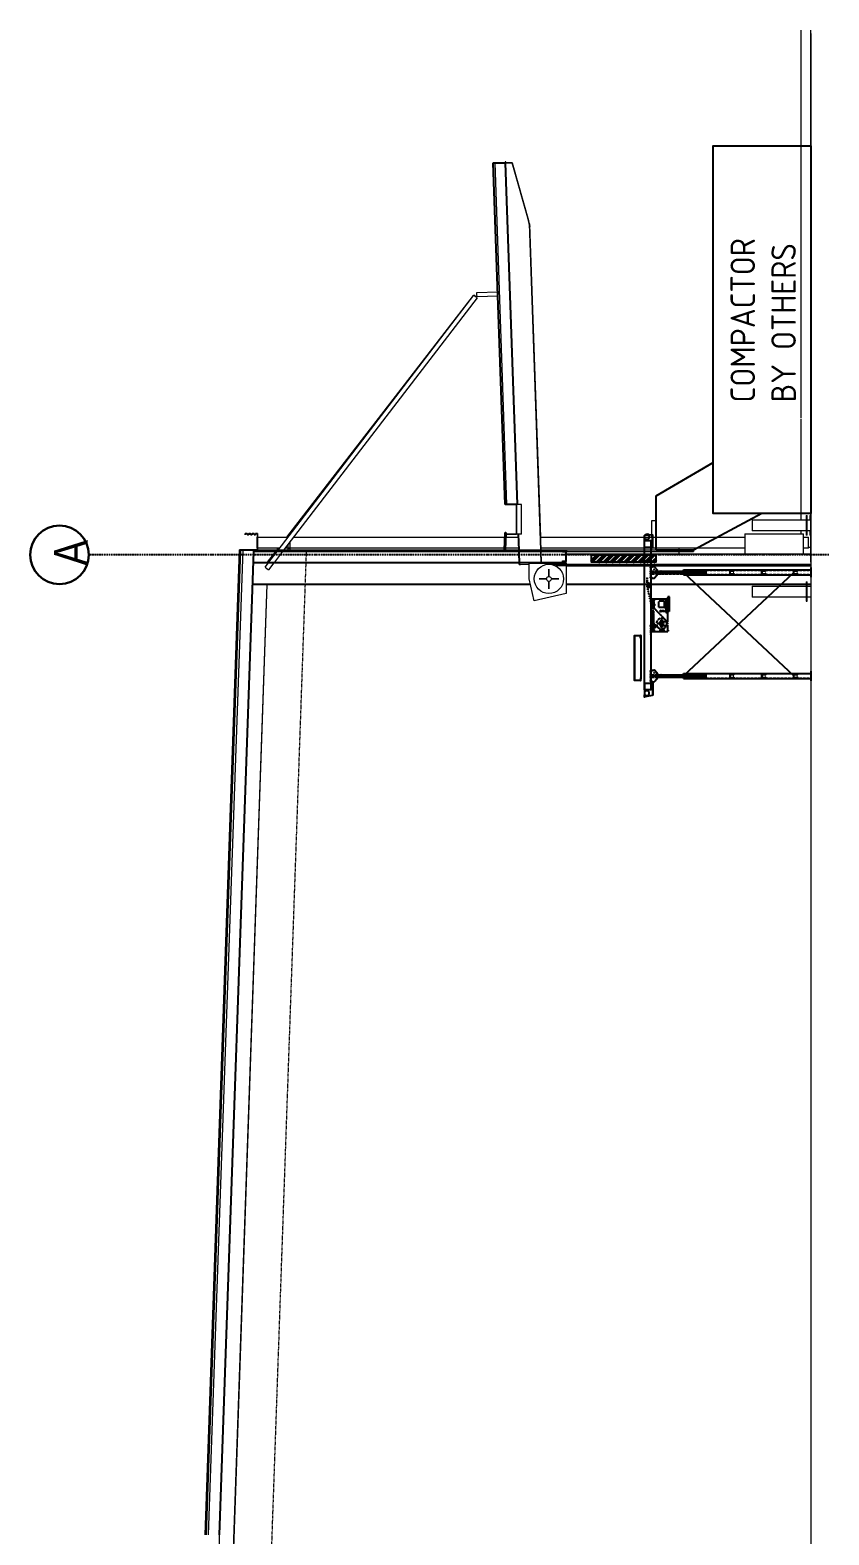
# Model space of a CAD drawing. Header units: millimetres. Extents: x -677815 to 406757, y -145898 to 39000.
# Drawn here: x 365990 to 382298, y -19998 to 10706 of the extents above; entities that cross this region are included whole.
import ezdxf

# ---------------------------------------------------------------- set-up
doc = ezdxf.new("R2010")
doc.units = ezdxf.units.MM
doc.header["$LTSCALE"] = 8
for name, pattern in [('Xref Conv Trash$0$_SBA Dash Dot - Loose', [6, 4, -1, 0, -1]), ('Xref Conv Trash$0$_SBA Hidden Line - Loose', [2.4, 1.2, -1.2]), ('Xref Conv Trash$0$AM_ISO02W050', [7.5, 6, -1.5]), ('Xref Conv Trash$0$CENTER', [7, 4, -1, 1, -1]), ('Xref Conv Trash$0$DASHDOT', [1, 0.5, -0.25, 0, -0.25]), ('Xref Conv Trash$0$HIDDEN', [9.525, 6.35, -3.175])]:
    doc.linetypes.add(name, pattern=pattern)
for name, color, linetype, lineweight in [('Xref Conv Trash$0$A-DETL', 8, 'Continuous', 9), ('Xref Conv Trash$0$A-DETL-HDLN', 8, 'Xref Conv Trash$0$_SBA Hidden Line - Loose', 9), ('Xref Conv Trash$0$A-DOOR', 8, 'Continuous', 9), ('Xref Conv Trash$0$A-DOOR-FRAM', 8, 'Continuous', 9), ('Xref Conv Trash$0$A-FLOR-LEVL', 8, 'Continuous', 9), ('Xref Conv Trash$0$A-GENM', 8, 'Continuous', 9), ('Xref Conv Trash$0$A-ROOF', 8, 'Continuous', 25), ('Xref Conv Trash$0$A-ROOF-MCUT', 8, 'Continuous', 9), ('Xref Conv Trash$0$A-ROOF-OTLN', 8, 'Continuous', 9), ('Xref Conv Trash$0$A-WALL', 8, 'Continuous', 9), ('Xref Conv Trash$0$Conv - Trash', 1, 'Continuous', 25), ('Xref Conv Trash$0$Hatch', 62, 'Continuous', 25), ('Xref Conv Trash$0$Hidden', 9, 'Xref Conv Trash$0$AM_ISO02W050', 25), ('Xref Conv Trash$0$P-PIPE', 8, 'Continuous', 9), ('Xref Conv Trash$0$S-BEAM', 8, 'Continuous', 9), ('Xref Conv Trash$0$S-COLS', 8, 'Continuous', 9), ('Xref Conv Trash$0$S-GRID-IDEN', 8, 'Continuous', 25)]:
    doc.layers.add(name, color=color, linetype=linetype, lineweight=lineweight)
doc.layers.add('Xref Conv Trash$0$S-GRID', color=8, linetype='Continuous')
doc.styles.add('Xref Conv Trash$0$Arial Narrow_1', font='ARIALN.TTF', dxfattribs={"height": 688.297872})
doc.styles.add('Xref Conv Trash$0$STANDARD', font='ISOCP.SHX')

# ---------------------------------------------------------------- blocks, each defined once
blk = doc.blocks.new('*U134')
for p, q in [((-13, 5), (-13, 127)), ((-10, 5), (-10, 127)), ((-8, 132), (906, 132)), ((-8, 129), (6, 129)), ((15, 124), (7, 129)), ((17, 126), (8, 131)), ((17, 126), (880, 126)), ((18, 123), (880, 123)), ((881, 126), (890, 131)), ((883, 124), (891, 129)), ((893, 129), (906, 129)), ((908, 127), (908, 5)), ((911, 127), (911, 5))]:
    blk.add_line(p, q)
at = {"linetype": 'Continuous'}
for p, q in [((45, 3), (-8, 3)), ((-8, 0), (45, 0)), ((45, 0), (45, 3)), ((853, 3), (906, 3)), ((853, 0), (853, 3)), ((20, -1), (20, -2)), ((878, -1), (20, -1)), ((878, -2), (20, -2)), ((906, 0), (853, 0)), ((878, -1), (878, -2))]:
    blk.add_line(p, q, dxfattribs=at)
for centre, radius, start, end in [((-8, 127), 5, 90, 180), ((-8, 127), 2.5, 90, 180), ((6, 127), 5, 60, 90), ((6, 127), 2.5, 60, 90), ((18, 129), 5, 240, 270), ((18, 129), 2.5, 240, 270), ((880, 129), 2.5, 270, 300), ((880, 129), 5, 270, 300), ((893, 127), 5, 90, 120), ((893, 127), 2.5, 90, 120), ((906, 127), 5, 0, 90), ((906, 127), 2.5, 0, 90)]:
    blk.add_arc(centre, radius, start, end)
for centre, radius, start, end in [((-8, 5), 5, 180, 270), ((-8, 5), 2.5, 180, 270), ((906, 5), 5, 270, 0), ((906, 5), 2.5, 270, 0)]:
    blk.add_arc(centre, radius, start, end, dxfattribs=at)
at = {"layer": 'Xref Conv Trash$0$Hidden', "linetype": 'Xref Conv Trash$0$CENTER', "extrusion": (0, 1, 0)}
for p, q in [((0, -15), (0, 20)), ((898, -15), (898, 20))]:
    blk.add_line(p, q, dxfattribs=at)
blk = doc.blocks.new('Xref Conv Trash$0$Set100r-1')
at = {"color": 0}
for p, q in [((-138, -137), (-138, -166)), ((-138, -137), (-136, -137)), ((-136, -137), (-136, -166)), ((-134, -3), (-134, -168)), ((-134, -3), (101, -3)), ((-134, -163), (104, -163)), ((-134, -168), (105, -168)), ((-134, -170), (105, -170)), ((101, -3), (126, -28)), ((104, -163), (107, -163)), ((104, -163), (104, -168)), ((126, -58), (107, -166)), ((123, -89), (109, -167)), ((121, -88), (124, -54)), ((123, -89), (126, -55)), ((126, -55), (124, -54)), ((126, -28), (126, -58))]:
    blk.add_line(p, q, dxfattribs=at)
blk.add_circle((67, -50), 50, dxfattribs=at)
for centre, radius, start, end in [((-134, -166), 4, 180, 270), ((-134, -166), 2, 180, 270), ((105, -166), 2, 270, 350), ((105, -166), 4, 270, 350)]:
    blk.add_arc(centre, radius, start, end, dxfattribs=at)
blk = doc.blocks.new('Xref Conv Trash$0$Het100r-1')
at = {"color": 0}
for p, q in [((-138, -137), (-138, -166)), ((-138, -137), (-136, -137)), ((-136, -137), (-136, -166)), ((-134, -3), (-134, -168)), ((-134, -3), (101, -3)), ((-134, -163), (104, -163)), ((-134, -168), (105, -168)), ((-134, -170), (105, -170)), ((101, -3), (126, -28)), ((104, -163), (107, -163)), ((104, -163), (104, -168)), ((105, -5), (113, -15)), ((106, -4), (115, -14)), ((145, 0), (107, 0)), ((116, -2), (107, -2)), ((126, -58), (107, -166)), ((123, -89), (109, -167)), ((115, -14), (113, -15)), ((114, -16), (116, -16)), ((116, -16), (116, 0)), ((116, -2), (136, -2)), ((121, -88), (124, -54)), ((123, -89), (126, -55)), ((126, -55), (124, -54)), ((126, -28), (126, -58)), ((127, -75), (136, -2)), ((145, -2), (136, -2)), ((146, -4), (137, -14)), ((137, -14), (139, -15)), ((147, -5), (139, -15))]:
    blk.add_line(p, q, dxfattribs=at)
blk.add_circle((67, -50), 50, dxfattribs=at)
for centre, radius, start, end in [((-134, -166), 4, 180, 270), ((-134, -166), 2, 180, 270), ((107, -3), 2.6, 90, 210), ((105, -166), 2, 270, 350), ((105, -166), 4, 270, 350), ((107, -3), 1, 90, 210), ((122, -75), 5, 291.6902, 352.6476), ((145, -3), 2.6, 330, 90), ((145, -3), 1, 330, 90)]:
    blk.add_arc(centre, radius, start, end, dxfattribs=at)
blk = doc.blocks.new('*U150')
blk.add_lwpolyline([(164, -45), (3082, -925), (3043, -1052), (125, -171)], close=True)
at = {"xscale": -1, "rotation": 343.2071061126144}
blk.add_blockref('Xref Conv Trash$0$Het100r-1', (164, -45), dxfattribs=at)
at = {"rotation": 343.2071061126144}
blk.add_blockref('Xref Conv Trash$0$Set100r-1', (3082, -925), dxfattribs=at)
blk = doc.blocks.new('Xref Conv Trash$0$_SBA ROLLER LVDoor_C Clip At Side - 6000W x 5000H-991602-SECTION WAREHOUSE B')
at = {"layer": 'Xref Conv Trash$0$A-DOOR'}
for p, q in [((-139839, 47850), (-139839, 47100)), ((-139520, 47850), (-139839, 47850)), ((-139521, 47500), (-139521, 47650)), ((-139521, 47650), (-139520, 47650)), ((-139070, 47750), (-139520, 47850)), ((-139520, 47650), (-139520, 47500)), ((-139220, 47100), (-139070, 47750)), ((-139820, 47450), (-139820, 44500)), ((-139790, 44500), (-139790, 47319)), ((-139720, 47450), (-139720, 47451)), ((-139720, 47451), (-139570, 47451)), ((-139570, 47450), (-139720, 47450)), ((-139521, 47250), (-139521, 47400)), ((-139520, 47400), (-139520, 47250)), ((-139470, 47451), (-139320, 47451)), ((-139320, 47450), (-139470, 47450)), ((-139320, 47451), (-139320, 47450)), ((-140078, 47175), (-140078, 47100)), ((-140066, 47175), (-140078, 47175)), ((-140078, 47100), (-139878, 47100)), ((-140066, 47118), (-140066, 47175)), ((-139902, 47106), (-140054, 47106)), ((-140024, 42100), (-140024, 47100)), ((-139878, 47175), (-139890, 47175)), ((-139890, 47175), (-139890, 47118)), ((-139878, 47100), (-139878, 47175)), ((-139839, 47100), (-139878, 47100)), ((-139839, 47100), (-139220, 47100)), ((-139824, 47100), (-139824, 42100)), ((-139520, 47250), (-139521, 47250)), ((-139820, 44500), (-139790, 44500)), ((-139790, 44500), (-139820, 44500)), ((-139820, 44500), (-139820, 42100)), ((-139790, 42100), (-139790, 44500)), ((-139820, 42100), (-139790, 42100))]:
    blk.add_line(p, q, dxfattribs=at)
for centre, radius, start, end in [((-139520, 47450), 300, 90, 180), ((-139520, 47450), 300, 0, 90), ((-139520, 47450), 300, 180, 205.8419), ((-139520, 47450), 300, 180, 270), ((-139520, 47450), 50, 90.573, 179.427), ((-139520, 47450), 50, 180.573, 269.427), ((-139520, 47450), 50, 0.573, 89.427), ((-139520, 47450), 50, 270.573, 359.427), ((-139520, 47450), 300, 270, 0), ((-140054, 47118), 12, 180, 270), ((-139902, 47118), 12, 270, 0)]:
    blk.add_arc(centre, radius, start, end, dxfattribs=at)
at = {"layer": 'Xref Conv Trash$0$A-DOOR-FRAM'}
for p, q in [((-140012, 47106), (-140012, 47169)), ((-139822, 47100), (-139822, 42100)), ((-139788, 42100), (-139788, 47100)), ((-139786, 47100), (-139786, 42100))]:
    blk.add_line(p, q, dxfattribs=at)
blk = doc.blocks.new('Xref Conv Trash$0$Removable - Bollard Cast-In - 165 Bollard 1200 high - B2-623364-SECTION WAREHOUSE B')
at = {"layer": 'Xref Conv Trash$0$A-GENM'}
for p, q in [((-140725, 43300), (-140725, 42200)), ((-140725, 43300), (-140612, 43300)), ((-140612, 43300), (-140500, 43300)), ((-140500, 42200), (-140500, 43300)), ((-140812, 42200), (-140812, 42188)), ((-140812, 42188), (-140812, 42176)), ((-140811, 42200), (-140612, 42200)), ((-140811, 42188), (-140612, 42188)), ((-140612, 42188), (-140811, 42188)), ((-140612, 42176), (-140811, 42176)), ((-140725, 42176), (-140725, 42100)), ((-140612, 42200), (-140414, 42200)), ((-140612, 42188), (-140414, 42188)), ((-140414, 42188), (-140612, 42188)), ((-140414, 42176), (-140612, 42176)), ((-140500, 42100), (-140500, 42176)), ((-140412, 42188), (-140412, 42200)), ((-140412, 42176), (-140412, 42188))]:
    blk.add_line(p, q, dxfattribs=at)
blk = doc.blocks.new('Xref Conv Trash$0$_SBA ROLLER LVDoor_C Clip At Side - 6000W x 5000H-V2-SECTION WAREHOUSE B')
at = {"layer": 'Xref Conv Trash$0$A-DOOR-FRAM'}
for p, q in [((-140012, 47169), (-140012, 47106)), ((-140012, 47106), (-140012, 47169))]:
    blk.add_line(p, q, dxfattribs=at)
blk = doc.blocks.new('Xref Conv Trash$0$Removable - Bollard Cast-In - 165 Bollard 1200 high - B2-V3-SECTION WAREHOUSE B')
at = {"layer": 'Xref Conv Trash$0$A-GENM'}
for p, q in [((-140812, 42124), (-140812, 42112)), ((-140812, 42112), (-140812, 42100)), ((-140811, 42124), (-140726, 42124)), ((-140811, 42112), (-140726, 42112)), ((-140726, 42112), (-140811, 42112)), ((-140499, 42124), (-140414, 42124)), ((-140499, 42112), (-140414, 42112)), ((-140414, 42112), (-140499, 42112)), ((-140412, 42112), (-140412, 42124)), ((-140412, 42100), (-140412, 42112))]:
    blk.add_line(p, q, dxfattribs=at)
blk = doc.blocks.new('Xref Conv Trash$0$DWP_Downpipe - 225mm-1364441-SECTION WAREHOUSE B')
at = {"layer": 'Xref Conv Trash$0$P-PIPE'}
for p, q in [((-140370, 53410), (-140370, 53401)), ((-140370, 53410), (-140257, 53410)), ((-140370, 53399), (-140370, 52775)), ((-140257, 53410), (-140145, 53410)), ((-140145, 53401), (-140145, 53410)), ((-140145, 52948), (-140145, 53399)), ((-140145, 48354), (-140145, 52836)), ((-140370, 52664), (-140370, 48346)), ((-140370, 48334), (-140370, 48075)), ((-140145, 48067), (-140145, 48342)), ((-140370, 47618), (-140370, 43450)), ((-140145, 43450), (-140145, 47610)), ((-140370, 42250), (-140370, 42150)), ((-140257, 42150), (-140370, 42150)), ((-140145, 42150), (-140257, 42150)), ((-140145, 42150), (-140145, 42250))]:
    blk.add_line(p, q, dxfattribs=at)
blk = doc.blocks.new('Xref Conv Trash$0$IVS-GM-DownPipe Cover - DP 225mm-1271533-SECTION WAREHOUSE B')
at = {"layer": 'Xref Conv Trash$0$A-GENM'}
for p, q in [((-140442, 43450), (-140442, 42250)), ((-140442, 43450), (-140276, 43450)), ((-140276, 43450), (-140024, 43450)), ((-140276, 42250), (-140442, 42250)), ((-140024, 42250), (-140276, 42250))]:
    blk.add_line(p, q, dxfattribs=at)
blk = doc.blocks.new('Xref Conv Trash$0$DPS_Downpipe Clamp - D225-744012-SECTION WAREHOUSE B')
at = {"layer": 'Xref Conv Trash$0$A-GENM'}
for p, q in [((-140375, 52782), (-140375, 52771)), ((-140375, 52782), (-140362, 52782)), ((-140140, 52732), (-140281, 52732)), ((-140215, 52782), (-140140, 52782)), ((-140140, 52782), (-140106, 52782)), ((-140140, 52732), (-140140, 52782)), ((-140106, 52732), (-140140, 52732))]:
    blk.add_line(p, q, dxfattribs=at)
blk = doc.blocks.new('Xref Conv Trash$0$IVS-GM-Face Based-Sump Pit - 600x600x100mm-1378060-SECTION WAREHOUSE B')
at = {"layer": 'Xref Conv Trash$0$A-GENM'}
for p, q in [((-141036, 48009), (-141036, 48098)), ((-140432, 48009), (-141036, 48009)), ((-140432, 48009), (-140432, 48109))]:
    blk.add_line(p, q, dxfattribs=at)
blk = doc.blocks.new('Xref Conv Trash$0$IVS-GM-Face Based-Sump Pit - 600x600x100mm-1268147-SECTION WAREHOUSE B')
at = {"layer": 'Xref Conv Trash$0$A-GENM'}
for p, q in [((-140708, 45359), (-140370, 45359)), ((-140708, 45259), (-140708, 45359)), ((-140370, 45259), (-140708, 45259)), ((-140145, 45359), (-140106, 45359)), ((-140106, 45259), (-140145, 45259))]:
    blk.add_line(p, q, dxfattribs=at)
blk = doc.blocks.new('Xref Conv Trash$0$UB-Universal Beam-Column - C1_5_460UB75-1337975-SECTION WAREHOUSE B')
at = {"layer": 'Xref Conv Trash$0$S-COLS'}
for p, q in [((-139862, 53490), (-139862, 47100)), ((-139848, 53490), (-139848, 47100)), ((-139420, 53505), (-139420, 47830)), ((-139405, 53506), (-139405, 47824)), ((-139420, 47100), (-139420, 42200)), ((-139405, 47100), (-139405, 42200)), ((-139420, 42176), (-139420, 42100)), ((-139405, 42176), (-139405, 42100))]:
    blk.add_line(p, q, dxfattribs=at)
blk = doc.blocks.new('*U197')
at = {"linetype": 'Continuous'}
for p, q in [((0, 0), (0, -59)), ((0, 0), (235, 0)), ((235, 0), (235, -59)), ((79, -141), (8, -78)), ((79, -141), (156, -141)), ((156, -141), (227, -78)), ((68, -668), (168, -668)), ((68, -668), (68, -3263)), ((168, -668), (168, -3263)), ((218, -3263), (18, -3263)), ((18, -3263), (18, -3268)), ((218, -3268), (18, -3268)), ((218, -3263), (218, -3268))]:
    blk.add_line(p, q, dxfattribs=at)
for p, q in [((7, 7), (7, 2)), ((7, 2), (25, 2)), ((9, 9), (12, 9)), ((12, 9), (12, 2)), ((12, 9), (21, 9)), ((21, 9), (21, 2)), ((21, 9), (23, 9)), ((25, 7), (25, 2)), ((88, 7), (88, 2)), ((88, 2), (106, 2)), ((90, 9), (93, 9)), ((93, 9), (93, 2)), ((93, 9), (102, 9)), ((102, 9), (102, 2)), ((102, 9), (104, 9)), ((106, 7), (106, 2)), ((129, 7), (129, 2)), ((129, 2), (147, 2)), ((131, 9), (133, 9)), ((133, 9), (133, 2)), ((133, 9), (142, 9)), ((142, 9), (142, 2)), ((142, 9), (145, 9)), ((147, 7), (147, 2)), ((210, 7), (210, 2)), ((210, 2), (228, 2)), ((212, 9), (214, 9)), ((214, 9), (214, 2)), ((214, 9), (223, 9)), ((223, 9), (223, 2)), ((223, 9), (226, 9)), ((228, 7), (228, 2)), ((117, -109), (111, -113)), ((111, -113), (111, -120)), ((111, -120), (117, -124)), ((124, -113), (117, -109)), ((117, -124), (124, -120)), ((124, -120), (124, -113))]:
    blk.add_line(p, q)
at = {"linetype": 'Xref Conv Trash$0$CENTER'}
for p, q in [((43, -3256), (43, -3278)), ((193, -3256), (193, -3278))]:
    blk.add_line(p, q, dxfattribs=at)
for points in [[(111, -69), (117, -73), (124, -69), (124, -62), (117, -58), (111, -62)], [(110, -758), (117, -762), (126, -758), (126, -749), (117, -744), (110, -749)], [(110, -958), (117, -962), (126, -958), (126, -949), (117, -944), (110, -949)]]:
    blk.add_lwpolyline(points, close=True)
for centre, radius in [((117, -66), 8.4), ((117, -117), 8.4), ((117, -66), 6.4), ((117, -117), 6.4), ((117, -753), 8), ((117, -953), 8)]:
    blk.add_circle(centre, radius)
at = {"linetype": 'Continuous'}
blk.add_circle((182, -66), 3.6, dxfattribs=at)
for centre, radius, start, end in [((9, 6), 2.53, 23.991, 156.009), ((16, 1), 7.86, 54.0166, 125.9834), ((23, 6), 2.53, 23.991, 156.009), ((90, 6), 2.53, 23.991, 156.009), ((97, 1), 7.86, 54.0166, 125.9834), ((104, 6), 2.53, 23.991, 156.009), ((131, 6), 2.53, 23.991, 156.009), ((138, 1), 7.86, 54.0166, 125.9834), ((145, 6), 2.53, 23.991, 156.009), ((212, 6), 2.53, 23.991, 156.009), ((219, 1), 7.86, 54.0166, 125.9834), ((226, 6), 2.53, 23.991, 156.009)]:
    blk.add_arc(centre, radius, start, end)
for centre, radius, start, end in [((25, -59), 25.4, 180, 228.2691), ((89, -105), 4.4, 45, 225), ((116, -78), 43.1, 224.5473, 271.6144), ((117, -76), 36.4, 225, 270), ((117, -76), 36.4, 270, 315), ((119, -78), 43.1, 268.3856, 315.4527), ((146, -105), 4.4, 315, 135), ((210, -59), 25.4, 311.7309, 0)]:
    blk.add_arc(centre, radius, start, end, dxfattribs=at)
at = {"layer": 'Xref Conv Trash$0$Hidden', "linetype": 'Xref Conv Trash$0$HIDDEN'}
for p, q in [((11, -17), (11, 2)), ((12, -18), (12, 2)), ((20, -18), (20, 2)), ((21, -17), (21, 2)), ((92, -17), (92, 2)), ((93, -18), (93, 2)), ((101, -18), (101, 2)), ((102, -17), (102, 2)), ((133, -17), (133, 2)), ((134, -18), (134, 2)), ((142, -18), (142, 2)), ((143, -17), (143, 2)), ((214, -17), (214, 2)), ((215, -18), (215, 2)), ((223, -18), (223, 2)), ((224, -17), (224, 2)), ((0, -3), (235, -3)), ((12, -18), (11, -17)), ((11, -17), (21, -17)), ((12, -18), (20, -18)), ((20, -18), (21, -17)), ((91, -141), (91, -1123)), ((91, -158), (91, -203)), ((92, -17), (102, -17)), ((93, -18), (92, -17)), ((91, -23), (91, -164)), ((91, -23), (143, -23)), ((93, -18), (101, -18)), ((93, -158), (93, -203)), ((93, -23), (93, -1123)), ((96, -153), (138, -153)), ((96, -155), (138, -155)), ((96, -206), (98, -206)), ((98, -208), (96, -208)), ((101, -18), (102, -17)), ((101, -200), (101, -203)), ((101, -200), (103, -200)), ((101, -23), (101, -1123)), ((103, -200), (103, -203)), ((103, -23), (103, -164)), ((103, -141), (103, -1123)), ((131, -23), (131, -164)), ((131, -200), (131, -203)), ((131, -200), (133, -200)), ((133, -200), (131, -200)), ((131, -141), (131, -1123)), ((133, -17), (143, -17)), ((134, -18), (133, -17)), ((133, -200), (133, -203)), ((133, -200), (133, -203)), ((134, -18), (142, -18)), ((133, -23), (133, -1123)), ((138, -206), (136, -206)), ((136, -208), (138, -208)), ((141, -158), (141, -203)), ((142, -18), (143, -17)), ((141, -23), (141, -1123)), ((143, -158), (143, -203)), ((143, -23), (143, -164)), ((143, -141), (143, -1123)), ((214, -17), (224, -17)), ((215, -18), (214, -17)), ((215, -18), (223, -18)), ((223, -18), (224, -17)), ((71, -668), (71, -3263)), ((165, -668), (165, -3263)), ((83, -975), (83, -1035)), ((85, -975), (85, -1035)), ((89, -968), (146, -968)), ((89, -971), (146, -971)), ((89, -1039), (92, -1039)), ((92, -1042), (89, -1042)), ((143, -1123), (91, -1123)), ((96, -1031), (99, -1031)), ((96, -1031), (96, -1035)), ((99, -1031), (99, -1035)), ((139, -1031), (136, -1031)), ((136, -1031), (139, -1031)), ((136, -1031), (136, -1035)), ((139, -1031), (139, -1035)), ((139, -1031), (139, -1035)), ((146, -1039), (143, -1039)), ((143, -1042), (146, -1042)), ((150, -975), (150, -1035)), ((152, -975), (152, -1035)), ((83, -1625), (83, -1685)), ((85, -1625), (85, -1685)), ((89, -1618), (146, -1618)), ((89, -1621), (146, -1621)), ((89, -1689), (92, -1689)), ((92, -1692), (89, -1692)), ((96, -1681), (99, -1681)), ((96, -1681), (96, -1685)), ((99, -1681), (99, -1685)), ((139, -1681), (136, -1681)), ((136, -1681), (139, -1681)), ((136, -1681), (136, -1685)), ((139, -1681), (139, -1685)), ((139, -1681), (139, -1685)), ((146, -1689), (143, -1689)), ((143, -1692), (146, -1692)), ((150, -1625), (150, -1685)), ((152, -1625), (152, -1685)), ((83, -2275), (83, -2335)), ((85, -2275), (85, -2335)), ((89, -2268), (146, -2268)), ((89, -2271), (146, -2271)), ((89, -2339), (92, -2339)), ((92, -2342), (89, -2342)), ((96, -2331), (99, -2331)), ((96, -2331), (96, -2335)), ((99, -2331), (99, -2335)), ((139, -2331), (136, -2331)), ((136, -2331), (139, -2331)), ((136, -2331), (136, -2335)), ((139, -2331), (139, -2335)), ((139, -2331), (139, -2335)), ((146, -2339), (143, -2339)), ((143, -2342), (146, -2342)), ((150, -2275), (150, -2335)), ((152, -2275), (152, -2335)), ((83, -2925), (83, -2985)), ((85, -2925), (85, -2985)), ((89, -2918), (146, -2918)), ((89, -2921), (146, -2921)), ((89, -2989), (92, -2989)), ((92, -2992), (89, -2992)), ((96, -2981), (96, -2985)), ((96, -2981), (99, -2981)), ((99, -2981), (99, -2985)), ((136, -2981), (136, -2985)), ((136, -2981), (139, -2981)), ((139, -2981), (136, -2981)), ((139, -2981), (139, -2985)), ((139, -2981), (139, -2985)), ((146, -2989), (143, -2989)), ((143, -2992), (146, -2992)), ((150, -2925), (150, -2985)), ((152, -2925), (152, -2985))]:
    blk.add_line(p, q, dxfattribs=at)
at = {"layer": 'Xref Conv Trash$0$Hidden', "linetype": 'Xref Conv Trash$0$CENTER'}
for p, q in [((16, 11), (16, -9)), ((97, -9), (97, 11)), ((97, 11), (97, -9)), ((138, -9), (138, 11)), ((219, -9), (219, 11))]:
    blk.add_line(p, q, dxfattribs=at)
at = {"layer": 'Xref Conv Trash$0$Hidden'}
for p, q in [((16, 9), (16, -11)), ((97, 9), (97, -11)), ((138, 9), (138, -11)), ((219, 9), (219, -11))]:
    blk.add_line(p, q, dxfattribs=at)
for points in [[(7, -5), (5, -3)], [(27, -3), (5, -3)], [(25, -5), (7, -5)], [(7, -10), (7, -5)], [(23, -12), (21, -12), (12, -12), (9, -12)], [(12, -12), (12, -5)], [(21, -12), (21, -5)], [(27, -3), (25, -5)], [(25, -10), (25, -5)], [(88, -5), (86, -3)], [(108, -3), (86, -3)], [(106, -5), (88, -5)], [(88, -10), (88, -5)], [(104, -12), (102, -12), (93, -12), (90, -12)], [(93, -12), (93, -5)], [(102, -12), (102, -5)], [(108, -3), (106, -5)], [(106, -10), (106, -5)], [(129, -5), (127, -3)], [(149, -3), (127, -3)], [(147, -5), (129, -5)], [(129, -10), (129, -5)], [(145, -12), (142, -12), (133, -12), (131, -12)], [(133, -12), (133, -5)], [(142, -12), (142, -5)], [(149, -3), (147, -5)], [(147, -10), (147, -5)], [(210, -5), (208, -3)], [(230, -3), (208, -3)], [(228, -5), (210, -5)], [(210, -10), (210, -5)], [(226, -12), (223, -12), (214, -12), (212, -12)], [(214, -12), (214, -5)], [(223, -12), (223, -5)], [(230, -3), (228, -5)], [(228, -10), (228, -5)]]:
    blk.add_lwpolyline(points, dxfattribs=at)
for centre, radius, start, end in [((9, -9), 2.53, 203.991, 336.009), ((16, -4), 7.86, 234.0166, 305.9834), ((23, -9), 2.53, 203.991, 336.009), ((90, -9), 2.53, 203.991, 336.009), ((97, -4), 7.86, 234.0166, 305.9834), ((104, -9), 2.53, 203.991, 336.009), ((131, -9), 2.53, 203.991, 336.009), ((138, -4), 7.86, 234.0166, 305.9834), ((145, -9), 2.53, 203.991, 336.009), ((212, -9), 2.53, 203.991, 336.009), ((219, -4), 7.86, 234.0166, 305.9834), ((226, -9), 2.53, 203.991, 336.009)]:
    blk.add_arc(centre, radius, start, end, dxfattribs=at)
at = {"layer": 'Xref Conv Trash$0$Hidden', "linetype": 'Xref Conv Trash$0$HIDDEN'}
for centre, radius, start, end in [((96, -158), 5, 90, 180), ((96, -203), 5, 180, 270), ((96, -203), 5, 180, 270), ((96, -158), 3, 90, 180), ((96, -203), 3, 180, 270), ((98, -203), 3, 270, 0), ((98, -203), 5, 270, 0), ((136, -203), 5, 180, 270), ((136, -203), 3, 180, 270), ((138, -158), 5, 0, 90), ((138, -158), 3, 0, 90), ((138, -203), 5, 270, 0), ((138, -203), 3, 270, 0), ((89, -975), 6.7, 90, 180), ((89, -1035), 6.7, 180, 270), ((89, -1035), 6.7, 180, 270), ((89, -975), 4.02, 90, 180), ((89, -1035), 4.02, 180, 270), ((92, -1035), 6.7, 270, 0), ((92, -1035), 4.02, 270, 0), ((143, -1035), 6.7, 180, 270), ((143, -1035), 4.02, 180, 270), ((146, -975), 6.7, 0, 90), ((146, -975), 4.02, 0, 90), ((146, -1035), 4.02, 270, 0), ((146, -1035), 6.7, 270, 0), ((89, -1625), 6.7, 90, 180), ((89, -1685), 6.7, 180, 270), ((89, -1685), 6.7, 180, 270), ((89, -1625), 4.02, 90, 180), ((89, -1685), 4.02, 180, 270), ((92, -1685), 6.7, 270, 0), ((92, -1685), 4.02, 270, 0), ((143, -1685), 6.7, 180, 270), ((143, -1685), 4.02, 180, 270), ((146, -1625), 6.7, 0, 90), ((146, -1625), 4.02, 0, 90), ((146, -1685), 4.02, 270, 0), ((146, -1685), 6.7, 270, 0), ((89, -2275), 6.7, 90, 180), ((89, -2335), 6.7, 180, 270), ((89, -2335), 6.7, 180, 270), ((89, -2275), 4.02, 90, 180), ((89, -2335), 4.02, 180, 270), ((92, -2335), 6.7, 270, 0), ((92, -2335), 4.02, 270, 0), ((143, -2335), 6.7, 180, 270), ((143, -2335), 4.02, 180, 270), ((146, -2275), 6.7, 0, 90), ((146, -2275), 4.02, 0, 90), ((146, -2335), 4.02, 270, 0), ((146, -2335), 6.7, 270, 0), ((89, -2925), 6.7, 90, 180), ((89, -2985), 6.7, 180, 270), ((89, -2985), 6.7, 180, 270), ((89, -2925), 4.02, 90, 180), ((89, -2985), 4.02, 180, 270), ((92, -2985), 4.02, 270, 0), ((92, -2985), 6.7, 270, 0), ((143, -2985), 6.7, 180, 270), ((143, -2985), 4.02, 180, 270), ((146, -2925), 6.7, 0, 90), ((146, -2925), 4.02, 0, 90), ((146, -2985), 6.7, 270, 0), ((146, -2985), 4.02, 270, 0)]:
    blk.add_arc(centre, radius, start, end, dxfattribs=at)
blk = doc.blocks.new('Xref Conv Trash$0$Grid - Grid Head-235101-SECTION WAREHOUSE B')
at = {"layer": 'Xref Conv Trash$0$S-GRID-IDEN'}
blk.add_circle((-140012, 62123), 600, dxfattribs=at)
for start, end in [(0, 180), (180, 0)]:
    blk.add_arc((-140012, 62123), 600, start, end, dxfattribs=at)
blk = doc.blocks.new('Xref Conv Trash$0$405 Centre Drive 520lb v1.0')
at = {"linetype": 'Xref Conv Trash$0$DASHDOT'}
for p, q in [((-1216, 10), (-1384, 10)), ((-1216, 7), (-1384, 7)), ((-781, -10), (-387, 79)), ((-781, -13), (-387, 76)), ((-212, 80), (-380, 80)), ((-212, 77), (-380, 77)), ((-1470, -4), (-1324, -4)), ((-1324, -4), (-1324, -350)), ((-1178, -76), (-1241, -144)), ((-1176, -78), (-1238, -146)), ((-804, -22), (-1087, -295)), ((-802, -24), (-1084, -297)), ((-656, -153), (-656, -342)), ((-1324, -350), (-1324, -359)), ((-1324, -359), (-1284, -359)), ((-660, -341), (-1320, -341)), ((-656, -342), (-621, -342))]:
    blk.add_line(p, q, dxfattribs=at)
for p, q in [((-660, 0), (-1320, 0)), ((-1320, 0), (-1320, -346)), ((-660, -346), (-660, 0)), ((-404, 52), (-432, 52)), ((-404, 43), (-432, 43)), ((-416, 63), (-344, 63)), ((-416, 31), (-344, 31)), ((-380, 58), (-390, 53)), ((-390, 53), (-390, 42)), ((-390, 42), (-380, 36)), ((-371, 53), (-380, 58)), ((-380, 36), (-371, 42)), ((-371, 42), (-371, 53)), ((-356, 52), (-329, 52)), ((-356, 43), (-329, 43)), ((-342, 55), (-348, 51)), ((-348, 51), (-348, 43)), ((-348, 43), (-342, 40)), ((-336, 51), (-342, 55)), ((-342, 40), (-336, 43)), ((-336, 43), (-336, 51)), ((-1237, -37), (-1235, -35)), ((-1237, -37), (-1237, -49)), ((-1237, -37), (-1220, -37)), ((-1237, -49), (-1235, -51)), ((-1237, -49), (-1220, -49)), ((-1235, -35), (-1235, -51)), ((-1235, -35), (-1220, -35)), ((-1235, -51), (-1220, -51)), ((-1221, -43), (-1219, -43)), ((-1220, -44), (-1220, -42)), ((-1212, -43), (-1220, -43)), ((-1212, -34), (-970, -34)), ((-1212, -35), (-948, -35)), ((-1212, -37), (-948, -37)), ((-1212, -49), (-948, -49)), ((-1212, -51), (-948, -51)), ((-970, -52), (-1212, -52)), ((-1200, -218), (-1200, -346)), ((-1200, -244), (-1173, -254)), ((-1120, -244), (-1147, -254)), ((-1120, -218), (-1120, -346)), ((-968, -43), (-952, -43)), ((-948, -33), (-948, -54)), ((-835, -269), (-835, -172)), ((-826, -163), (-714, -163)), ((-826, -278), (-714, -278)), ((-705, -269), (-705, -172)), ((-1320, -343), (-1200, -343)), ((-1320, -346), (-1200, -346)), ((-1120, -343), (-660, -343)), ((-1120, -346), (-660, -346)), ((-912, -371), (-912, -346)), ((-908, -371), (-912, -371)), ((-616, -346), (-908, -346)), ((-908, -371), (-908, -346)), ((-908, -354), (-900, -354)), ((-908, -368), (-900, -368)), ((-902, -371), (-908, -371)), ((-620, -351), (-902, -351)), ((-620, -371), (-902, -371)), ((-900, -368), (-900, -354)), ((-882, -310), (-770, -310)), ((-882, -328), (-770, -328)), ((-809, -311), (-808, -312)), ((-809, -311), (-809, -321)), ((-808, -320), (-809, -321)), ((-808, -312), (-808, -320)), ((-742, -310), (-679, -310)), ((-742, -328), (-679, -328)), ((-616, -354), (-624, -354)), ((-624, -368), (-624, -354)), ((-616, -368), (-624, -368)), ((-616, -371), (-620, -371)), ((-616, -346), (-616, -371))]:
    blk.add_line(p, q)
at = {"linetype": 'Xref Conv Trash$0$HIDDEN'}
for p, q in [((-367, 54), (-394, 54)), ((-394, 41), (-367, 41)), ((-660, -3), (-1320, -3)), ((-1310, -186), (-1319, -196)), ((-1319, -196), (-1301, -214)), ((-1319, -261), (-1301, -243)), ((-1310, -271), (-1319, -261)), ((-1285, -198), (-1316, -229)), ((-1285, -259), (-1316, -229)), ((-1283, -200), (-1311, -229)), ((-1283, -257), (-1311, -229)), ((-1310, -186), (-1296, -186)), ((-1310, -271), (-1296, -271)), ((-1283, -200), (-1296, -186)), ((-1283, -257), (-1296, -271)), ((-1177, -182), (-1225, -204)), ((-1225, -232), (-1200, -244)), ((-1095, -204), (-1143, -182)), ((-1120, -244), (-1095, -232)), ((-928, -307), (-928, -325)), ((-915, -186), (-924, -196)), ((-924, -196), (-906, -214)), ((-924, -261), (-906, -243)), ((-915, -271), (-924, -261)), ((-890, -198), (-921, -229)), ((-890, -259), (-921, -229)), ((-888, -200), (-916, -229)), ((-888, -257), (-916, -229)), ((-915, -186), (-901, -186)), ((-915, -271), (-901, -271)), ((-912, -346), (-912, -301)), ((-912, -301), (-908, -301)), ((-908, -301), (-908, -346)), ((-888, -200), (-901, -186)), ((-888, -257), (-901, -271)), ((-933, -316), (-791, -316)), ((-928, -311), (-921, -311)), ((-928, -312), (-921, -312)), ((-928, -320), (-921, -320)), ((-928, -321), (-921, -321)), ((-908, -310), (-900, -310)), ((-908, -322), (-900, -322)), ((-900, -310), (-900, -322)), ((-900, -311), (-888, -311)), ((-900, -312), (-888, -312)), ((-900, -320), (-891, -320)), ((-900, -321), (-891, -321))]:
    blk.add_line(p, q, dxfattribs=at)
at = {"linetype": 'Xref Conv Trash$0$CENTER'}
for p, q in [((-1292, -43), (-877, -43)), ((-934, -26), (-931, -26)), ((-934, -60), (-931, -60)), ((-926, -26), (-923, -26)), ((-926, -60), (-923, -60)), ((-928, -361), (-879, -361)), ((-891, -320), (-808, -320)), ((-891, -321), (-809, -321)), ((-888, -311), (-809, -311)), ((-888, -312), (-808, -312)), ((-595, -361), (-644, -361))]:
    blk.add_line(p, q, dxfattribs=at)
at = {"linetype": 'Continuous'}
for p, q in [((-1220, -60), (-1220, -26)), ((-1212, -26), (-1212, -60)), ((-956, -23), (-926, -23)), ((-956, -63), (-956, -23)), ((-956, -63), (-926, -63)), ((-934, -60), (-934, -26)), ((-931, -63), (-931, -23)), ((-926, -63), (-926, -23)), ((-923, -60), (-923, -26)), ((-902, -371), (-902, -351)), ((-620, -351), (-620, -371))]:
    blk.add_line(p, q, dxfattribs=at)
for points in [[(-425, 43), (-418, 40), (-412, 43), (-412, 51), (-418, 55), (-425, 51)], [(-803, -47), (-811, -52), (-819, -47), (-819, -38), (-811, -34), (-803, -38)], [(-788, -49), (-778, -54), (-768, -49), (-768, -37), (-778, -32), (-788, -37)], [(-753, -47), (-745, -52), (-737, -47), (-737, -38), (-745, -34), (-753, -38)]]:
    blk.add_lwpolyline(points, close=True)
for points in [[(-1234, -32), (-1234, -36), (-1234, -50), (-1234, -54)], [(-1234, -36), (-1223, -36)], [(-1234, -50), (-1223, -50)], [(-1231, -28), (-1223, -28)], [(-1231, -58), (-1223, -58)], [(-1220, -32), (-1220, -54)], [(-948, -32), (-948, -36), (-948, -50), (-948, -54)], [(-948, -36), (-936, -36)], [(-948, -50), (-936, -50)], [(-945, -28), (-936, -28)], [(-945, -58), (-936, -58)], [(-934, -32), (-934, -54)], [(-923, -32), (-923, -36), (-923, -50), (-923, -54)], [(-923, -36), (-912, -36)], [(-923, -50), (-912, -50)], [(-921, -28), (-912, -28)], [(-921, -58), (-912, -58)], [(-909, -32), (-909, -54)], [(-846, -37), (-797, -37), (-797, -43)], [(-846, -48), (-797, -48), (-797, -43)], [(-710, -37), (-759, -37), (-759, -43)], [(-710, -48), (-759, -48), (-759, -43)]]:
    blk.add_lwpolyline(points)
at = {"linetype": 'Xref Conv Trash$0$HIDDEN'}
for points in [[(-934, -307), (-928, -307)], [(-920, -307), (-914, -307)], [(-935, -309), (-935, -311), (-935, -321), (-935, -323)], [(-935, -311), (-928, -311)], [(-935, -321), (-928, -321)], [(-934, -325), (-928, -325)], [(-921, -309), (-921, -311), (-921, -321), (-921, -323)], [(-921, -311), (-914, -311)], [(-921, -321), (-914, -321)], [(-920, -325), (-914, -325)], [(-912, -309), (-912, -323)]]:
    blk.add_lwpolyline(points, dxfattribs=at)
for points in [[(-846, -37), (-846, -30, -0.414214), (-841, -25)], [(-710, -48), (-710, -56, -0.414214), (-715, -61), (-841, -61, -0.414214), (-846, -56), (-846, -48, -0.414214)], [(-841, -25), (-715, -25, -0.414214), (-710, -30), (-710, -37, -0.414214)]]:
    blk.add_lwpolyline(points, format="xyb")
at = {"linetype": 'Xref Conv Trash$0$DASHDOT', "const_width": 1.5}
for points in [[(-511, -3), (-656, -3), (-656, -153)], [(-1321, -351), (-936, -351)]]:
    blk.add_lwpolyline(points, dxfattribs=at)
at = {"linetype": 'Xref Conv Trash$0$HIDDEN'}
for centre, radius in [((-1216, -43), 50), ((-1300, -196), 5.5), ((-1300, -261), 5.5), ((-905, -196), 5.5), ((-905, -261), 5.5), ((-778, -43), 30.1)]:
    blk.add_circle(centre, radius, dxfattribs=at)
for centre, radius in [((-418, 47), 7.91), ((-418, 47), 6.4), ((-418, 47), 4.5), ((-418, 47), 4.5), ((-418, 47), 4.5), ((-380, 47), 30), ((-380, 47), 9.6), ((-342, 47), 7.91), ((-342, 47), 6.4), ((-342, 47), 4.5), ((-342, 47), 4.5), ((-342, 47), 4.5), ((-1300, -196), 5.5), ((-1300, -261), 5.5), ((-1295, -23), 5.5), ((-1295, -63), 5.5), ((-1218, -218), 8), ((-1160, -218), 38), ((-1160, -218), 25.9), ((-1160, -218), 15), ((-1160, -150), 5.5), ((-1102, -218), 8), ((-905, -196), 5.5), ((-905, -261), 5.5), ((-811, -43), 8), ((-811, -43), 4.5), ((-778, -43), 9.6), ((-745, -43), 8), ((-745, -43), 4.5), ((-685, -23), 5.5), ((-685, -63), 5.5)]:
    blk.add_circle(centre, radius)
at = {"linetype": 'Xref Conv Trash$0$DASHDOT'}
for centre, radius, start, end in [((-1216, -43), 53, 319.0422, 90), ((-380, 47), 33, 90, 102.7523), ((-380, 47), 30, 90, 102.7523), ((-1160, -218), 110, 137.2907, 313.604), ((-771, -57), 48, 102.7523, 134.0247), ((-771, -57), 45, 102.7523, 134.0247)]:
    blk.add_arc(centre, radius, start, end, dxfattribs=at)
for centre, radius, start, end in [((-416, 47), 16, 90, 163.6652), ((-416, 47), 16, 196.3348, 270), ((-404, 47), 4.5, 270, 90), ((-356, 47), 4.5, 90, 270), ((-344, 47), 16, 16.3348, 90), ((-344, 47), 16, 270, 343.6652), ((-1230, -32), 4.04, 113.991, 246.009), ((-1221, -43), 12.6, 144.0166, 215.9834), ((-1230, -54), 4.04, 113.991, 246.009), ((-1216, -43), 20.3, 23.2394, 133.1989), ((-1216, -43), 20.3, 226.8011, 333.6473), ((-1224, -32), 4.04, 293.991, 66.009), ((-1233, -43), 12.6, 324.0166, 35.9834), ((-1224, -54), 4.04, 293.991, 66.009), ((-1160, -218), 40, 0, 180), ((-944, -32), 4.04, 113.991, 246.009), ((-935, -43), 12.6, 144.0166, 215.9834), ((-944, -54), 4.04, 113.991, 246.009), ((-938, -32), 4.04, 293.991, 66.009), ((-947, -43), 12.6, 324.0166, 35.9834), ((-938, -54), 4.04, 293.991, 66.009), ((-919, -32), 4.04, 113.991, 246.009), ((-910, -43), 12.6, 144.0166, 215.9834), ((-919, -54), 4.04, 113.991, 246.009), ((-913, -32), 4.04, 293.991, 66.009), ((-922, -43), 12.6, 324.0166, 35.9834), ((-913, -54), 4.04, 293.991, 66.009), ((-826, -172), 9, 90, 180), ((-826, -269), 9, 180, 270), ((-811, -43), 5.5, 76.1116, 18.81), ((-745, -43), 5.5, 161.19, 103.8884), ((-714, -172), 9, 0, 90), ((-714, -269), 9, 270, 0), ((-882, -319), 9, 90, 270), ((-770, -319), 9, 270, 90), ((-742, -319), 9, 90, 270), ((-679, -319), 9, 270, 90)]:
    blk.add_arc(centre, radius, start, end)
at = {"linetype": 'Xref Conv Trash$0$HIDDEN'}
for centre, radius, start, end in [((-394, 47), 6.5, 90, 270), ((-367, 47), 6.5, 270, 90), ((-1160, -218), 106, 294.8828, 247.9394), ((-1218, -218), 15.5, 114.7591, 245.2409), ((-1220, -43), 9, 90, 270), ((-1102, -218), 15.5, 294.7591, 65.2409), ((-970, -43), 9, 270, 90), ((-933, -309), 2.53, 113.991, 246.009), ((-918, -309), 2.53, 113.991, 246.009), ((-915, -309), 2.53, 293.991, 66.009), ((-927, -316), 7.86, 144.0166, 215.9834), ((-933, -323), 2.53, 113.991, 246.009), ((-913, -316), 7.86, 144.0166, 215.9834), ((-918, -323), 2.53, 113.991, 246.009), ((-920, -316), 7.86, 324.0166, 35.9834), ((-915, -323), 2.53, 293.991, 66.009)]:
    blk.add_arc(centre, radius, start, end, dxfattribs=at)
at = {"linetype": 'Continuous'}
for centre, radius, start, end in [((-1216, -26), 4.14, 0, 180), ((-1216, -60), 4.14, 180, 0), ((-1160, -218), 106, 247.9394, 292.0606)]:
    blk.add_arc(centre, radius, start, end, dxfattribs=at)
blk = doc.blocks.new('Xref Conv Trash')
at = {"layer": 'Xref Conv Trash$0$Hatch', "lineweight": 50}
h = blk.add_hatch(dxfattribs=at)
h.set_pattern_fill('_U', color=256, scale=100, angle=45, style=0, pattern_type=0)
h.set_pattern_definition([(45, (-5172.5, -357.04), (-70.710678, 70.710678), [])])
h.paths.add_polyline_path([(377452, -150), (378762, -150), (378762, 0), (377452, 0)])
blk.add_lwpolyline([(377452, 0), (378762, 0), (378762, -150), (377452, -150)], close=True)
at = {"layer": 'Xref Conv Trash$0$A-DETL'}
blk.add_line((381932, -150), (381932, 10706), dxfattribs=at)
at = {"layer": 'Xref Conv Trash$0$A-DETL-HDLN'}
blk.add_line((369535, -60000), (371634, 84), dxfattribs=at)
at = {"layer": 'Xref Conv Trash$0$A-FLOR-LEVL', "linetype": 'Continuous'}
blk.add_line((381932, 10637), (381932, -123290), dxfattribs=at)
at = {"layer": 'Xref Conv Trash$0$A-ROOF'}
for p, q in [((375689, 1024), (375446, 8000)), ((375446, 8000), (375690, 8000)), ((375690, 8000), (375933, 1024)), ((375933, 1024), (375689, 1024)), ((375677, 94), (375689, 452)), ((375701, 452), (375689, 94)), ((375689, 452), (375701, 452)), ((369586, -19997), (370287, 102)), ((370549, 65), (369849, -19997)), ((370287, 102), (370551, 102)), ((370551, 102), (370550, 94))]:
    blk.add_line(p, q, dxfattribs=at)
at = {"layer": 'Xref Conv Trash$0$A-ROOF', "lineweight": 9}
for p, q in [((375475, 8000), (375718, 1024)), ((370330, 102), (369629, -19997))]:
    blk.add_line(p, q, dxfattribs=at)
at = {"layer": 'Xref Conv Trash$0$A-ROOF-MCUT'}
for p, q in [((375720, 1024), (375720, 1026)), ((375720, 1026), (375922, 1026)), ((375920, 424), (375920, 1024)), ((375922, 1026), (375922, 422)), ((370382, 407), (370382, 436)), ((370382, 436), (370426, 436)), ((370384, 407), (370382, 407)), ((370424, 434), (370384, 434)), ((370384, 434), (370384, 407)), ((370424, 407), (370424, 434)), ((370453, 407), (370424, 407)), ((370426, 436), (370426, 409)), ((370426, 409), (370451, 409)), ((370451, 409), (370451, 436)), ((370451, 436), (370495, 436)), ((370493, 434), (370453, 434)), ((370453, 434), (370453, 407)), ((370493, 407), (370493, 434)), ((370522, 407), (370493, 407)), ((370495, 436), (370495, 409)), ((370495, 409), (370520, 409)), ((370520, 409), (370520, 436)), ((370520, 436), (370564, 436)), ((370562, 434), (370522, 434)), ((370522, 434), (370522, 407)), ((370562, 407), (370562, 434)), ((370591, 407), (370562, 407)), ((370564, 436), (370564, 409)), ((370564, 409), (370589, 409)), ((370589, 409), (370589, 436)), ((370589, 436), (370632, 436)), ((370630, 434), (370591, 434)), ((370591, 434), (370591, 407)), ((370630, 107), (370630, 434)), ((370632, 436), (370632, 105)), ((375720, 422), (375720, 424)), ((375720, 424), (375920, 424)), ((375922, 422), (375720, 422)), ((370332, 105), (370332, 107)), ((370332, 107), (370630, 107)), ((370632, 105), (370332, 105))]:
    blk.add_line(p, q, dxfattribs=at)
at = {"layer": 'Xref Conv Trash$0$A-ROOF-OTLN'}
for p in [(369565, -19997), (370287, 102)]:
    blk.add_line(p, (370267, 102), dxfattribs=at)
at = {"layer": 'Xref Conv Trash$0$A-WALL'}
for p, q in [((381732, 2790), (381732, 10706)), ((381732, 712), (381732, 2770)), ((381732, 429), (381732, 487)), ((370549, 65), (370550, 94)), ((379532, 94), (376932, 94)), ((376932, 65), (379532, 65)), ((379232, 132), (379232, 94)), ((379232, 65), (379232, 12)), ((379532, 94), (379532, 65)), ((381932, 150), (381882, 150))]:
    blk.add_line(p, q, dxfattribs=at)
at = {"layer": 'Xref Conv Trash$0$A-WALL', "lineweight": 25}
for p, q in [((376932, 65), (370549, 65)), ((370550, 94), (376932, 94)), ((376932, 94), (376932, 65))]:
    blk.add_line(p, q, dxfattribs=at)
at = {"layer": 'Xref Conv Trash$0$Conv - Trash'}
for p, q in [((378772, 1206), (379932, 1887)), ((378772, 94), (378772, 1206)), ((380932, 843), (379532, 94)), ((379532, 94), (378772, 94)), ((379332, -2472), (381584, -359)), ((379332, -359), (381584, -2472))]:
    blk.add_line(p, q, dxfattribs=at)
blk.add_lwpolyline([(381932, 843), (379932, 843), (379932, 8343), (381932, 8343)], close=True, dxfattribs=at)
at = {"layer": 'Xref Conv Trash$0$S-BEAM'}
for p, q in [((375690, 8017), (375690, 8000)), ((375704, 8017), (375690, 8017)), ((375690, 8000), (375704, 8000)), ((375704, 8003), (375704, 8017)), ((375705, 8000), (375704, 8017)), ((375948, 1024), (375704, 8000)), ((375830, 8001), (375716, 8001)), ((375716, 8000), (375830, 8000)), ((376162, 6826), (375830, 8001)), ((375830, 7999), (375830, 8001)), ((375830, 8000), (376163, 6806)), ((375843, 7952), (376162, 6824)), ((376175, 6796), (376175, 6782)), ((376192, 6737), (376175, 6796)), ((376175, 6776), (376175, 6762)), ((376175, 6762), (376192, 6704)), ((376176, 6759), (376409, 94)), ((376176, 6759), (376192, 6700)), ((376192, 6704), (376192, 6737)), ((376416, 357), (376192, 6737)), ((376423, 94), (376192, 6700)), ((371054, 94), (375047, 5298)), ((375118, 5244), (371166, 94)), ((371230, 357), (375043, 5293)), ((375082, 5271), (375047, 5298)), ((375118, 5244), (375082, 5271)), ((375818, 4331), (375817, 4343)), ((376414, 357), (376276, 4292)), ((375966, 94), (375954, 420)), ((375980, 94), (375969, 420)), ((370839, -150), (371005, 65)), ((370867, -150), (371032, 65)), ((371144, 65), (370979, -150)), ((371027, 94), (371057, 132)), ((375976, -199), (375967, 65)), ((375991, -199), (375981, 65)), ((376410, 65), (376418, -173)), ((376424, 94), (376422, 132)), ((376425, 94), (376424, 132)), ((376432, -173), (376424, 65)), ((376432, -150), (376425, 65)), ((376433, -150), (376426, 65)), ((370788, -253), (370856, -165)), ((370788, -253), (370823, -280)), ((370823, -280), (370858, -307)), ((370968, -165), (370858, -307)), ((375976, -199), (375991, -199)), ((375991, -199), (376002, -199)), ((376002, -199), (376182, -192)), ((369724, -23898), (370538, -607)), ((370821, -607), (370008, -23898)), ((370020, -23898), (370833, -607))]:
    blk.add_line(p, q, dxfattribs=at)
at = {"layer": 'Xref Conv Trash$0$S-BEAM', "flags": 128}
for points in [[(375716, 8001), (375713, 8001), (375711, 8001), (375709, 8001), (375707, 8002), (375705, 8002), (375704, 8003), (375704, 8003)], [(375704, 8000), (375704, 8000), (375705, 8000), (375707, 8000), (375709, 8000), (375711, 8000), (375713, 8000), (375716, 8000)], [(376175, 6782), (376175, 6782), (376175, 6783), (376174, 6786), (376173, 6789), (376171, 6794), (376170, 6799), (376168, 6805), (376166, 6812), (376164, 6818), (376162, 6826)], [(376162, 6824), (376164, 6817), (376166, 6810), (376168, 6803), (376170, 6797), (376171, 6791), (376173, 6786), (376174, 6782), (376175, 6779), (376175, 6777), (376175, 6776)], [(376163, 6806), (376165, 6799), (376167, 6792), (376169, 6785), (376170, 6779), (376172, 6773), (376173, 6768), (376174, 6765), (376175, 6762), (376176, 6760), (376176, 6759)]]:
    blk.add_lwpolyline(points, dxfattribs=at)
at = {"layer": 'Xref Conv Trash$0$S-BEAM', "extrusion": (0, 0, -1)}
for major_axis, start_param, end_param in [((-35.2, 27.2), 0.755815, 1.414294), ((-32.6, 25.2), 0.890695, 1.414294), ((-35.2, 27.2), 1.414294, 2.348662), ((-32.6, 25.2), 1.414294, 2.264554)]:
    blk.add_ellipse((375079, 5266), major_axis=major_axis, ratio=0.204289, start_param=start_param, end_param=end_param, dxfattribs=at)
at = {"layer": 'Xref Conv Trash$0$S-COLS'}
for p, q in [((375111, 5354), (375537, 5369)), ((375112, 5311), (375111, 5354)), ((375114, 5265), (375112, 5311)), ((375541, 5280), (375114, 5265))]:
    blk.add_line(p, q, dxfattribs=at)
at = {"layer": 'Xref Conv Trash$0$S-GRID', "linetype": 'Xref Conv Trash$0$_SBA Dash Dot - Loose'}
blk.add_line((382298, 0), (367179, 0), dxfattribs=at)
at = {"layer": 'Xref Conv Trash$0$A-DOOR', "xscale": -1, "rotation": 90}
for name in ['Xref Conv Trash$0$_SBA ROLLER LVDoor_C Clip At Side - 6000W x 5000H-991602-SECTION WAREHOUSE B', 'Xref Conv Trash$0$_SBA ROLLER LVDoor_C Clip At Side - 6000W x 5000H-V2-SECTION WAREHOUSE B']:
    blk.add_blockref(name, (424032, -140012), dxfattribs=at)
at = {"layer": 'Xref Conv Trash$0$A-GENM', "xscale": -1, "rotation": 90}
for name, p in [('Xref Conv Trash$0$IVS-GM-Face Based-Sump Pit - 600x600x100mm-1378060-SECTION WAREHOUSE B', (424032, -140012)), ('Xref Conv Trash$0$IVS-GM-Face Based-Sump Pit - 600x600x100mm-1268147-SECTION WAREHOUSE B', (424032, -140012)), ('Xref Conv Trash$0$Removable - Bollard Cast-In - 165 Bollard 1200 high - B2-623364-SECTION WAREHOUSE B', (424032, -140012)), ('Xref Conv Trash$0$Removable - Bollard Cast-In - 165 Bollard 1200 high - B2-V3-SECTION WAREHOUSE B', (424032, -140012)), ('Xref Conv Trash$0$DPS_Downpipe Clamp - D225-744012-SECTION WAREHOUSE B', (424032, -140012)), ('Xref Conv Trash$0$IVS-GM-DownPipe Cover - DP 225mm-1271533-SECTION WAREHOUSE B', (424032, -140012)), ('Xref Conv Trash$0$Removable - Bollard Cast-In - 165 Bollard 1200 high - B2-623364-SECTION WAREHOUSE B', (424032, -141362))]:
    blk.add_blockref(name, p, dxfattribs=at)
at = {"layer": 'Xref Conv Trash$0$Conv - Trash'}
for name, p, rotation in [('*U150', (378536, -2925), 106.7928938873861), ('*U197', (378664, -476), 90.00000000000053), ('Xref Conv Trash$0$405 Centre Drive 520lb v1.0', (378664, -242), 90.00000000000053), ('*U134', (378458, -2554), 90.00000000000001), ('*U197', (378664, -2590), 90.00000000000053)]:
    blk.add_blockref(name, p, dxfattribs=dict(at, rotation=rotation))
at = {"layer": 'Xref Conv Trash$0$P-PIPE', "xscale": -1, "rotation": 90}
blk.add_blockref('Xref Conv Trash$0$DWP_Downpipe - 225mm-1364441-SECTION WAREHOUSE B', (424032, -140012), dxfattribs=at)
at = {"layer": 'Xref Conv Trash$0$S-COLS', "xscale": -1, "rotation": 90}
blk.add_blockref('Xref Conv Trash$0$UB-Universal Beam-Column - C1_5_460UB75-1337975-SECTION WAREHOUSE B', (424032, -140012), dxfattribs=at)
at = {"layer": 'Xref Conv Trash$0$S-GRID-IDEN', "xscale": -1, "rotation": 90}
blk.add_blockref('Xref Conv Trash$0$Grid - Grid Head-235101-SECTION WAREHOUSE B', (428713, -140012), dxfattribs=at)
at = {"layer": 'Xref Conv Trash$0$Conv - Trash', "insert": (380290, 3108), "char_height": 500, "attachment_point": 1, "rotation": 90, "style": 'Xref Conv Trash$0$STANDARD'}
blk.add_mtext_dynamic_manual_height_columns('COMPACTOR\\PBY OTHERS', width=5875.26, gutter_width=12.5, heights=[0], dxfattribs=at)
at = {"layer": 'Xref Conv Trash$0$S-GRID-IDEN', "lineweight": 9, "insert": (367164, 41), "char_height": 688, "width": 629.97, "attachment_point": 8, "rotation": 90, "line_spacing_factor": 0.968573, "style": 'Xref Conv Trash$0$Arial Narrow_1'}
blk.add_mtext('A', dxfattribs=at)

msp = doc.modelspace()

# ---------------------------------------------------------------- block references
msp.add_blockref('Xref Conv Trash', (0, 0))

doc.saveas('drawing.dxf')
